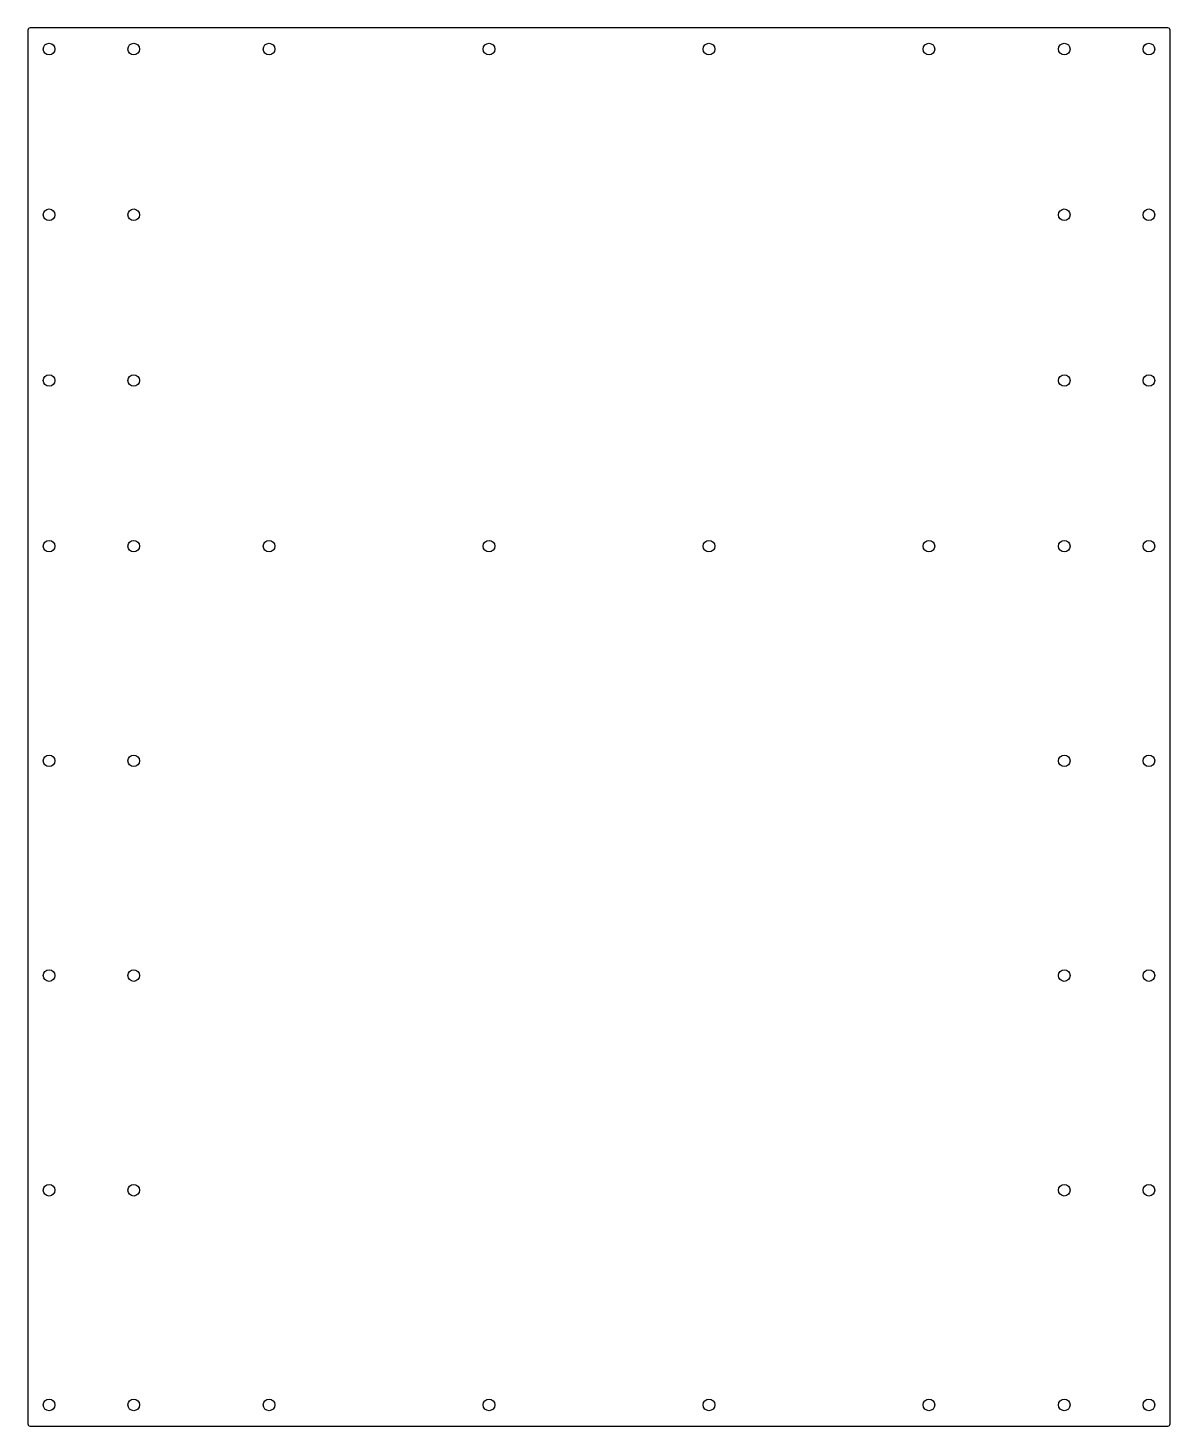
# Model space of a CAD drawing. Header units: millimetres. Extents: x -270 to 270, y -330 to 330.
import ezdxf

# ---------------------------------------------------------------- set-up
doc = ezdxf.new("R2010")
doc.units = ezdxf.units.MM

msp = doc.modelspace()

# ---------------------------------------------------------------- linework, layer by layer
at = {"color": 7, "linetype": 'Continuous', "lineweight": 25}
for p, q in [((269, 330.5), (-269, 330.5)), ((-270, 329.5), (-270, -329.5)), ((270, -329.5), (270, 329.5)), ((-269, -330.5), (269, -330.5))]:
    msp.add_line(p, q, dxfattribs=at)
for centre in [(-260, 320.5), (-220, 320.5), (-156, 320.5), (-52, 320.5), (52, 320.5), (156, 320.5), (220, 320.5), (260, 320.5), (-260, 242.17), (-220, 242.17), (220, 242.17), (260, 242.17), (-260, 163.83), (-220, 163.83), (220, 163.83), (260, 163.83), (-260, 85.5), (-220, 85.5), (-156, 85.5), (-52, 85.5), (52, 85.5), (156, 85.5), (220, 85.5), (260, 85.5), (-260, -16), (-220, -16), (220, -16), (260, -16), (-260, -117.5), (-220, -117.5), (220, -117.5), (260, -117.5), (-260, -219), (-220, -219), (220, -219), (260, -219), (-260, -320.5), (-220, -320.5), (-156, -320.5), (-52, -320.5), (52, -320.5), (156, -320.5), (220, -320.5), (260, -320.5)]:
    msp.add_circle(centre, 2.75, dxfattribs=at)
for centre, start, end in [((-269, 329.5), 90, 180), ((269, 329.5), 360, 90), ((-269, -329.5), 180, 270), ((269, -329.5), 270, 0)]:
    msp.add_arc(centre, 1, start, end, dxfattribs=at)

doc.saveas('drawing.dxf')
